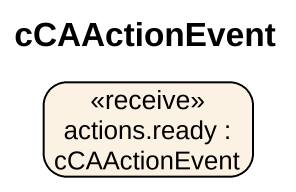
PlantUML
@startuml
title cCAActionEvent
hide empty description
state "actions.ready : cCAActionEvent" as actions_ready <<receive>>
@enduml
